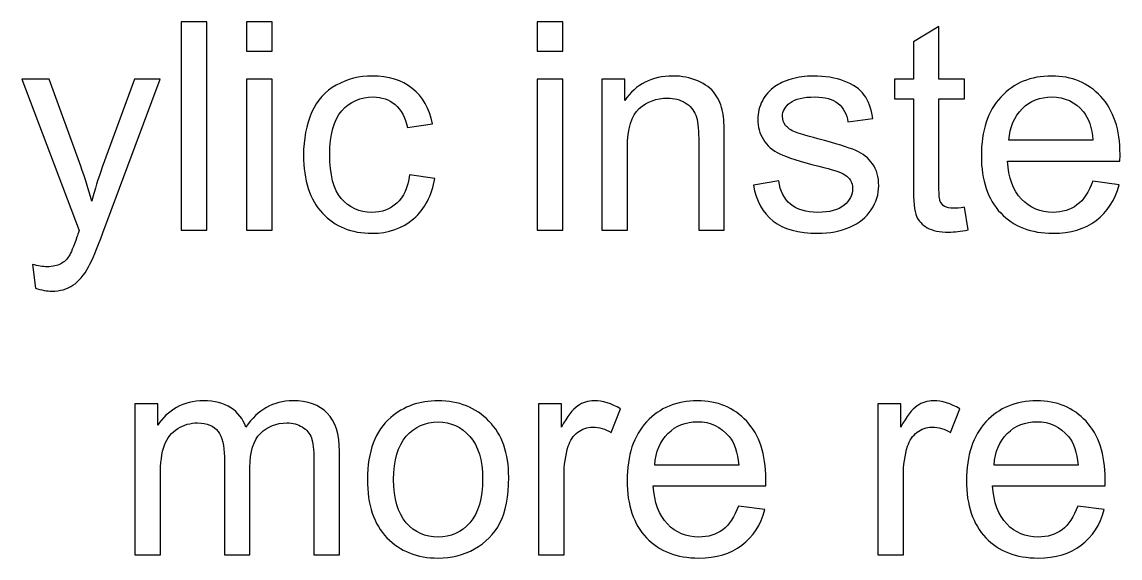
# Model space of a CAD drawing. Header units: centimetres. Extents: x 16 to 194, y -201 to 17.
# Drawn here: x 68.6 to 78.2, y -83.15 to -78.46 of the extents above; entities that cross this region are included whole.
import ezdxf

# ---------------------------------------------------------------- set-up
doc = ezdxf.new("R2010")
doc.units = ezdxf.units.CM
doc.header["$MEASUREMENT"] = 0
doc.layers.add('Layer 1', color=7, linetype='Continuous')

msp = doc.modelspace()

# ---------------------------------------------------------------- linework, layer by layer
at = {"layer": 'Layer 1', "color": 250}
for points, knots in [([(69.99625, -80.28117), (69.99625, -80.28117), (69.99625, -78.46253), (69.99625, -78.46253), (69.99625, -78.46253), (70.21977, -78.46253), (70.21977, -78.46253), (70.21977, -78.46253), (70.21977, -80.28117), (70.21977, -80.28117), (70.21977, -80.28117), (69.99625, -80.28117), (69.99625, -80.28117)], [0, 0, 0, 0, 0.25, 0.25, 0.25, 0.5, 0.5, 0.5, 0.75, 0.75, 0.75, 1, 1, 1, 1]), ([(70.56563, -78.71653), (70.56563, -78.71653), (70.56563, -78.46253), (70.56563, -78.46253), (70.56563, -78.46253), (70.78915, -78.46253), (70.78915, -78.46253), (70.78915, -78.46253), (70.78915, -78.71653), (70.78915, -78.71653), (70.78915, -78.71653), (70.56563, -78.71653), (70.56563, -78.71653)], [0, 0, 0, 0, 0.25, 0.25, 0.25, 0.5, 0.5, 0.5, 0.75, 0.75, 0.75, 1, 1, 1, 1]), ([(73.10563, -78.71653), (73.10563, -78.71653), (73.10563, -78.46253), (73.10563, -78.46253), (73.10563, -78.46253), (73.32915, -78.46253), (73.32915, -78.46253), (73.32915, -78.46253), (73.32915, -78.71653), (73.32915, -78.71653), (73.32915, -78.71653), (73.10563, -78.71653), (73.10563, -78.71653)], [0, 0, 0, 0, 0.25, 0.25, 0.25, 0.5, 0.5, 0.5, 0.75, 0.75, 0.75, 1, 1, 1, 1]), ([(76.83773, -80.08178), (76.83773, -80.08178), (76.86821, -80.27905), (76.86821, -80.27905), (76.80556, -80.29218), (76.74925, -80.29895), (76.70015, -80.29895), (76.61929, -80.29895), (76.55664, -80.28625), (76.51176, -80.26043), (76.46731, -80.2346), (76.43599, -80.20116), (76.41778, -80.15925), (76.39958, -80.11734), (76.39069, -80.02929), (76.39069, -79.89509), (76.39069, -79.89509), (76.39069, -79.13563), (76.39069, -79.13563), (76.39069, -79.13563), (76.22559, -79.13563), (76.22559, -79.13563), (76.22559, -79.13563), (76.22559, -78.96291), (76.22559, -78.96291), (76.22559, -78.96291), (76.39069, -78.96291), (76.39069, -78.96291), (76.39069, -78.96291), (76.39069, -78.63694), (76.39069, -78.63694), (76.39069, -78.63694), (76.61421, -78.50275), (76.61421, -78.50275), (76.61421, -78.50275), (76.61421, -78.96291), (76.61421, -78.96291), (76.61421, -78.96291), (76.83773, -78.96291), (76.83773, -78.96291), (76.83773, -78.96291), (76.83773, -79.13563), (76.83773, -79.13563), (76.83773, -79.13563), (76.61421, -79.13563), (76.61421, -79.13563), (76.61421, -79.13563), (76.61421, -79.90779), (76.61421, -79.90779), (76.61421, -79.97171), (76.61802, -80.01278), (76.62606, -80.03098), (76.63368, -80.04918), (76.64638, -80.06358), (76.66416, -80.07458), (76.68194, -80.08517), (76.70734, -80.09067), (76.74036, -80.09067), (76.76492, -80.09067), (76.79751, -80.08771), (76.83773, -80.08178)], [0, 0, 0, 0, 0.05, 0.05, 0.05, 0.1, 0.1, 0.1, 0.15, 0.15, 0.15, 0.2, 0.2, 0.2, 0.25, 0.25, 0.25, 0.3, 0.3, 0.3, 0.35, 0.35, 0.35, 0.4, 0.4, 0.4, 0.45, 0.45, 0.45, 0.5, 0.5, 0.5, 0.55, 0.55, 0.55, 0.6, 0.6, 0.6, 0.65, 0.65, 0.65, 0.7, 0.7, 0.7, 0.75, 0.75, 0.75, 0.8, 0.8, 0.8, 0.85, 0.85, 0.85, 0.9, 0.9, 0.9, 0.95, 0.95, 0.95, 1, 1, 1, 1]), ([(71.99099, -79.79857), (71.99099, -79.79857), (72.20943, -79.82905), (72.20943, -79.82905), (72.1853, -79.97933), (72.12434, -80.0966), (72.0257, -80.18169), (71.92707, -80.26678), (71.80557, -80.30911), (71.66206, -80.30911), (71.48214, -80.30911), (71.33736, -80.25027), (71.22814, -80.13258), (71.1185, -80.01489), (71.06389, -79.84641), (71.06389, -79.62712), (71.06389, -79.48488), (71.0876, -79.36084), (71.13459, -79.25416), (71.18158, -79.14791), (71.25312, -79.0679), (71.34964, -79.01498), (71.44574, -78.96164), (71.5503, -78.93497), (71.66375, -78.93497), (71.80642, -78.93497), (71.92368, -78.97095), (72.01427, -79.04334), (72.10529, -79.11573), (72.16371, -79.2186), (72.18911, -79.35153), (72.18911, -79.35153), (71.97321, -79.38455), (71.97321, -79.38455), (71.95247, -79.29607), (71.91606, -79.22961), (71.86314, -79.18474), (71.81065, -79.14029), (71.74715, -79.11785), (71.67264, -79.11785), (71.56004, -79.11785), (71.4686, -79.15807), (71.3979, -79.2385), (71.32763, -79.31936), (71.29249, -79.44636), (71.29249, -79.62077), (71.29249, -79.79772), (71.32636, -79.92599), (71.39409, -80.006), (71.46225, -80.08601), (71.55072, -80.12623), (71.65952, -80.12623), (71.74757, -80.12623), (71.82081, -80.09956), (71.87923, -80.0458), (71.93807, -79.99246), (71.97533, -79.90991), (71.99099, -79.79857)], [0, 0, 0, 0, 0.0526316, 0.0526316, 0.0526316, 0.1052632, 0.1052632, 0.1052632, 0.1578947, 0.1578947, 0.1578947, 0.2105263, 0.2105263, 0.2105263, 0.2631579, 0.2631579, 0.2631579, 0.3157895, 0.3157895, 0.3157895, 0.3684211, 0.3684211, 0.3684211, 0.4210526, 0.4210526, 0.4210526, 0.4736842, 0.4736842, 0.4736842, 0.5263158, 0.5263158, 0.5263158, 0.5789474, 0.5789474, 0.5789474, 0.6315789, 0.6315789, 0.6315789, 0.6842105, 0.6842105, 0.6842105, 0.7368421, 0.7368421, 0.7368421, 0.7894737, 0.7894737, 0.7894737, 0.8421053, 0.8421053, 0.8421053, 0.8947368, 0.8947368, 0.8947368, 0.9473684, 0.9473684, 0.9473684, 1, 1, 1, 1]), ([(73.66993, -80.28117), (73.66993, -80.28117), (73.66993, -78.96291), (73.66993, -78.96291), (73.66993, -78.96291), (73.87059, -78.96291), (73.87059, -78.96291), (73.87059, -78.96291), (73.87059, -79.15002), (73.87059, -79.15002), (73.96711, -79.00651), (74.10681, -78.93497), (74.28927, -78.93497), (74.36885, -78.93497), (74.44167, -78.94936), (74.50813, -78.97773), (74.57459, -79.00609), (74.62455, -79.04377), (74.65757, -79.08991), (74.69059, -79.13605), (74.71387, -79.19109), (74.72699, -79.25459), (74.73504, -79.29607), (74.73927, -79.36846), (74.73927, -79.47176), (74.73927, -79.47176), (74.73927, -80.28117), (74.73927, -80.28117), (74.73927, -80.28117), (74.51575, -80.28117), (74.51575, -80.28117), (74.51575, -80.28117), (74.51575, -79.48022), (74.51575, -79.48022), (74.51575, -79.38921), (74.50728, -79.32105), (74.48993, -79.27618), (74.47257, -79.2313), (74.44167, -79.19532), (74.39764, -79.16823), (74.35361, -79.14156), (74.30154, -79.12801), (74.24228, -79.12801), (74.14745, -79.12801), (74.06575, -79.15807), (73.99674, -79.2186), (73.92774, -79.27872), (73.89345, -79.39344), (73.89345, -79.56193), (73.89345, -79.56193), (73.89345, -80.28117), (73.89345, -80.28117), (73.89345, -80.28117), (73.66993, -80.28117), (73.66993, -80.28117)], [0, 0, 0, 0, 0.0555556, 0.0555556, 0.0555556, 0.1111111, 0.1111111, 0.1111111, 0.1666667, 0.1666667, 0.1666667, 0.2222222, 0.2222222, 0.2222222, 0.2777778, 0.2777778, 0.2777778, 0.3333333, 0.3333333, 0.3333333, 0.3888889, 0.3888889, 0.3888889, 0.4444444, 0.4444444, 0.4444444, 0.5, 0.5, 0.5, 0.5555556, 0.5555556, 0.5555556, 0.6111111, 0.6111111, 0.6111111, 0.6666667, 0.6666667, 0.6666667, 0.7222222, 0.7222222, 0.7222222, 0.7777778, 0.7777778, 0.7777778, 0.8333333, 0.8333333, 0.8333333, 0.8888889, 0.8888889, 0.8888889, 0.9444444, 0.9444444, 0.9444444, 1, 1, 1, 1]), ([(74.99369, -79.88747), (74.99369, -79.88747), (75.21467, -79.85191), (75.21467, -79.85191), (75.22695, -79.94039), (75.26166, -80.00812), (75.31839, -80.05553), (75.37511, -80.10252), (75.4547, -80.12623), (75.5563, -80.12623), (75.65917, -80.12623), (75.73537, -80.10549), (75.78532, -80.06358), (75.83485, -80.02209), (75.85983, -79.97298), (75.85983, -79.91668), (75.85983, -79.8663), (75.83739, -79.82651), (75.79294, -79.79772), (75.76162, -79.77783), (75.68542, -79.75285), (75.56434, -79.72195), (75.40094, -79.68088), (75.28791, -79.64532), (75.22441, -79.61527), (75.16133, -79.58479), (75.11349, -79.5433), (75.0809, -79.48996), (75.0483, -79.43704), (75.03179, -79.3782), (75.03179, -79.31385), (75.03179, -79.25501), (75.04534, -79.20082), (75.07201, -79.15087), (75.0991, -79.10092), (75.13551, -79.05943), (75.18165, -79.02641), (75.21636, -79.00101), (75.26378, -78.97942), (75.32347, -78.96164), (75.38358, -78.94386), (75.4475, -78.93497), (75.51608, -78.93497), (75.61938, -78.93497), (75.70997, -78.94979), (75.78786, -78.97984), (75.86618, -79.00948), (75.92375, -79.05012), (75.96101, -79.10092), (75.99784, -79.15214), (76.02366, -79.2203), (76.03763, -79.30581), (76.03763, -79.30581), (75.81919, -79.33629), (75.81919, -79.33629), (75.80945, -79.26771), (75.78067, -79.21395), (75.73325, -79.17542), (75.68584, -79.1369), (75.61895, -79.11785), (75.53217, -79.11785), (75.43015, -79.11785), (75.35691, -79.13478), (75.31331, -79.16865), (75.2697, -79.20252), (75.24769, -79.24231), (75.24769, -79.28761), (75.24769, -79.31639), (75.25658, -79.34264), (75.27478, -79.36592), (75.29299, -79.38963), (75.32135, -79.40953), (75.3603, -79.42519), (75.38273, -79.43366), (75.44793, -79.45271), (75.55715, -79.48234), (75.71463, -79.52425), (75.82469, -79.55896), (75.88735, -79.58563), (75.95, -79.6123), (75.99911, -79.65167), (76.03467, -79.70247), (76.07065, -79.7537), (76.08843, -79.8172), (76.08843, -79.8934), (76.08843, -79.96748), (76.06684, -80.03733), (76.02324, -80.10295), (75.97963, -80.16856), (75.91698, -80.21936), (75.83528, -80.25535), (75.75315, -80.29133), (75.66044, -80.30911), (75.55715, -80.30911), (75.38612, -80.30911), (75.25531, -80.27355), (75.16556, -80.20285), (75.07582, -80.13173), (75.01867, -80.02675), (74.99369, -79.88747)], [0, 0, 0, 0, 0.030303, 0.030303, 0.030303, 0.0606061, 0.0606061, 0.0606061, 0.0909091, 0.0909091, 0.0909091, 0.1212121, 0.1212121, 0.1212121, 0.1515152, 0.1515152, 0.1515152, 0.1818182, 0.1818182, 0.1818182, 0.2121212, 0.2121212, 0.2121212, 0.2424242, 0.2424242, 0.2424242, 0.2727273, 0.2727273, 0.2727273, 0.3030303, 0.3030303, 0.3030303, 0.3333333, 0.3333333, 0.3333333, 0.3636364, 0.3636364, 0.3636364, 0.3939394, 0.3939394, 0.3939394, 0.4242424, 0.4242424, 0.4242424, 0.4545455, 0.4545455, 0.4545455, 0.4848485, 0.4848485, 0.4848485, 0.5151515, 0.5151515, 0.5151515, 0.5454545, 0.5454545, 0.5454545, 0.5757576, 0.5757576, 0.5757576, 0.6060606, 0.6060606, 0.6060606, 0.6363636, 0.6363636, 0.6363636, 0.6666667, 0.6666667, 0.6666667, 0.6969697, 0.6969697, 0.6969697, 0.7272727, 0.7272727, 0.7272727, 0.7575758, 0.7575758, 0.7575758, 0.7878788, 0.7878788, 0.7878788, 0.8181818, 0.8181818, 0.8181818, 0.8484848, 0.8484848, 0.8484848, 0.8787879, 0.8787879, 0.8787879, 0.9090909, 0.9090909, 0.9090909, 0.9393939, 0.9393939, 0.9393939, 0.969697, 0.969697, 0.969697, 1, 1, 1, 1]), ([(77.95745, -79.85445), (77.95745, -79.85445), (78.18859, -79.88493), (78.18859, -79.88493), (78.15261, -80.01913), (78.0853, -80.12369), (77.98708, -80.19777), (77.88887, -80.27186), (77.76356, -80.30911), (77.61074, -80.30911), (77.41855, -80.30911), (77.26615, -80.24984), (77.15354, -80.13131), (77.04093, -80.0132), (76.98463, -79.84683), (76.98463, -79.63305), (76.98463, -79.41207), (77.04136, -79.24019), (77.15523, -79.11827), (77.26911, -78.99593), (77.41685, -78.93497), (77.59846, -78.93497), (77.77415, -78.93497), (77.91766, -78.99466), (78.02899, -79.11446), (78.14033, -79.23427), (78.19621, -79.40275), (78.19621, -79.61992), (78.19621, -79.63305), (78.19579, -79.65294), (78.19494, -79.67919), (78.19494, -79.67919), (77.21323, -79.67919), (77.21323, -79.67919), (77.2217, -79.82355), (77.26234, -79.93446), (77.336, -80.01108), (77.40923, -80.08771), (77.5011, -80.12623), (77.61074, -80.12623), (77.69244, -80.12623), (77.76229, -80.10464), (77.81987, -80.06146), (77.87786, -80.01828), (77.92358, -79.94928), (77.95745, -79.85445)], [0, 0, 0, 0, 0.0666667, 0.0666667, 0.0666667, 0.1333333, 0.1333333, 0.1333333, 0.2, 0.2, 0.2, 0.2666667, 0.2666667, 0.2666667, 0.3333333, 0.3333333, 0.3333333, 0.4, 0.4, 0.4, 0.4666667, 0.4666667, 0.4666667, 0.5333333, 0.5333333, 0.5333333, 0.6, 0.6, 0.6, 0.6666667, 0.6666667, 0.6666667, 0.7333333, 0.7333333, 0.7333333, 0.8, 0.8, 0.8, 0.8666667, 0.8666667, 0.8666667, 0.9333333, 0.9333333, 0.9333333, 1, 1, 1, 1]), ([(68.72117, -80.7879), (68.72117, -80.7879), (68.69577, -80.58131), (68.69577, -80.58131), (68.74488, -80.59444), (68.78721, -80.60121), (68.82362, -80.60121), (68.87357, -80.60121), (68.91336, -80.59274), (68.943, -80.57623), (68.97305, -80.55972), (68.99761, -80.53644), (69.01666, -80.50681), (69.03063, -80.48437), (69.05349, -80.42891), (69.08481, -80.34001), (69.08905, -80.32774), (69.0954, -80.30953), (69.10471, -80.2854), (69.10471, -80.2854), (68.60433, -78.96291), (68.60433, -78.96291), (68.60433, -78.96291), (68.84309, -78.96291), (68.84309, -78.96291), (68.84309, -78.96291), (69.11826, -79.72406), (69.11826, -79.72406), (69.15424, -79.82016), (69.18599, -79.92176), (69.21435, -80.02844), (69.24018, -79.92811), (69.27066, -79.82905), (69.30622, -79.73168), (69.30622, -79.73168), (69.58731, -78.96291), (69.58731, -78.96291), (69.58731, -78.96291), (69.81041, -78.96291), (69.81041, -78.96291), (69.81041, -78.96291), (69.31214, -80.30403), (69.31214, -80.30403), (69.25838, -80.44839), (69.21647, -80.54745), (69.18641, -80.60206), (69.14662, -80.67529), (69.1009, -80.72906), (69.04968, -80.76335), (68.99803, -80.79764), (68.93665, -80.81457), (68.86553, -80.81457), (68.82235, -80.81457), (68.77409, -80.80568), (68.72117, -80.7879)], [0, 0, 0, 0, 0.0555556, 0.0555556, 0.0555556, 0.1111111, 0.1111111, 0.1111111, 0.1666667, 0.1666667, 0.1666667, 0.2222222, 0.2222222, 0.2222222, 0.2777778, 0.2777778, 0.2777778, 0.3333333, 0.3333333, 0.3333333, 0.3888889, 0.3888889, 0.3888889, 0.4444444, 0.4444444, 0.4444444, 0.5, 0.5, 0.5, 0.5555556, 0.5555556, 0.5555556, 0.6111111, 0.6111111, 0.6111111, 0.6666667, 0.6666667, 0.6666667, 0.7222222, 0.7222222, 0.7222222, 0.7777778, 0.7777778, 0.7777778, 0.8333333, 0.8333333, 0.8333333, 0.8888889, 0.8888889, 0.8888889, 0.9444444, 0.9444444, 0.9444444, 1, 1, 1, 1]), ([(70.56563, -80.28117), (70.56563, -80.28117), (70.56563, -78.96291), (70.56563, -78.96291), (70.56563, -78.96291), (70.78915, -78.96291), (70.78915, -78.96291), (70.78915, -78.96291), (70.78915, -80.28117), (70.78915, -80.28117), (70.78915, -80.28117), (70.56563, -80.28117), (70.56563, -80.28117)], [0, 0, 0, 0, 0.25, 0.25, 0.25, 0.5, 0.5, 0.5, 0.75, 0.75, 0.75, 1, 1, 1, 1]), ([(73.10563, -80.28117), (73.10563, -80.28117), (73.10563, -78.96291), (73.10563, -78.96291), (73.10563, -78.96291), (73.32915, -78.96291), (73.32915, -78.96291), (73.32915, -78.96291), (73.32915, -80.28117), (73.32915, -80.28117), (73.32915, -80.28117), (73.10563, -80.28117), (73.10563, -80.28117)], [0, 0, 0, 0, 0.25, 0.25, 0.25, 0.5, 0.5, 0.5, 0.75, 0.75, 0.75, 1, 1, 1, 1]), ([(77.22593, -79.49631), (77.22593, -79.49631), (77.95999, -79.49631), (77.95999, -79.49631), (77.95025, -79.3854), (77.92189, -79.30242), (77.87575, -79.24697), (77.80505, -79.16103), (77.71276, -79.11785), (77.59973, -79.11785), (77.49729, -79.11785), (77.41135, -79.15214), (77.3415, -79.22072), (77.27207, -79.2893), (77.23355, -79.38116), (77.22593, -79.49631)], [0, 0, 0, 0, 0.2, 0.2, 0.2, 0.4, 0.4, 0.4, 0.6, 0.6, 0.6, 0.8, 0.8, 0.8, 1, 1, 1, 1]), ([(69.58983, -83.11878), (69.58983, -83.11878), (69.58983, -81.80052), (69.58983, -81.80052), (69.58983, -81.80052), (69.79049, -81.80052), (69.79049, -81.80052), (69.79049, -81.80052), (69.79049, -81.98679), (69.79049, -81.98679), (69.83155, -81.92244), (69.88659, -81.87037), (69.95517, -81.83142), (70.02375, -81.79205), (70.10164, -81.77258), (70.18927, -81.77258), (70.28664, -81.77258), (70.36665, -81.7929), (70.42888, -81.83312), (70.49111, -81.87376), (70.53513, -81.93006), (70.56053, -82.00287), (70.66552, -81.8492), (70.80141, -81.77258), (70.96905, -81.77258), (71.10028, -81.77258), (71.20146, -81.80856), (71.27173, -81.88095), (71.34243, -81.95334), (71.37799, -82.06468), (71.37799, -82.21496), (71.37799, -82.21496), (71.37799, -83.11878), (71.37799, -83.11878), (71.37799, -83.11878), (71.15447, -83.11878), (71.15447, -83.11878), (71.15447, -83.11878), (71.15447, -82.28905), (71.15447, -82.28905), (71.15447, -82.20015), (71.14685, -82.1358), (71.13246, -82.09643), (71.11806, -82.05706), (71.09182, -82.02573), (71.05329, -82.0016), (71.01519, -81.97747), (70.97032, -81.96562), (70.9191, -81.96562), (70.82596, -81.96562), (70.74892, -81.99652), (70.68753, -82.05791), (70.62615, -82.11971), (70.59567, -82.21835), (70.59567, -82.35382), (70.59567, -82.35382), (70.59567, -83.11878), (70.59567, -83.11878), (70.59567, -83.11878), (70.37215, -83.11878), (70.37215, -83.11878), (70.37215, -83.11878), (70.37215, -82.26322), (70.37215, -82.26322), (70.37215, -82.16416), (70.35395, -82.08966), (70.31754, -82.04013), (70.28113, -81.9906), (70.22144, -81.96562), (70.13889, -81.96562), (70.07624, -81.96562), (70.01824, -81.98213), (69.9649, -82.01515), (69.91156, -82.04817), (69.87304, -82.09643), (69.84891, -82.16035), (69.8252, -82.22385), (69.81335, -82.31572), (69.81335, -82.43552), (69.81335, -82.43552), (69.81335, -83.11878), (69.81335, -83.11878), (69.81335, -83.11878), (69.58983, -83.11878), (69.58983, -83.11878)], [0, 0, 0, 0, 0.0357143, 0.0357143, 0.0357143, 0.0714286, 0.0714286, 0.0714286, 0.1071429, 0.1071429, 0.1071429, 0.1428571, 0.1428571, 0.1428571, 0.1785714, 0.1785714, 0.1785714, 0.2142857, 0.2142857, 0.2142857, 0.25, 0.25, 0.25, 0.2857143, 0.2857143, 0.2857143, 0.3214286, 0.3214286, 0.3214286, 0.3571429, 0.3571429, 0.3571429, 0.3928571, 0.3928571, 0.3928571, 0.4285714, 0.4285714, 0.4285714, 0.4642857, 0.4642857, 0.4642857, 0.5, 0.5, 0.5, 0.5357143, 0.5357143, 0.5357143, 0.5714286, 0.5714286, 0.5714286, 0.6071429, 0.6071429, 0.6071429, 0.6428571, 0.6428571, 0.6428571, 0.6785714, 0.6785714, 0.6785714, 0.7142857, 0.7142857, 0.7142857, 0.75, 0.75, 0.75, 0.7857143, 0.7857143, 0.7857143, 0.8214286, 0.8214286, 0.8214286, 0.8571429, 0.8571429, 0.8571429, 0.8928571, 0.8928571, 0.8928571, 0.9285714, 0.9285714, 0.9285714, 0.9642857, 0.9642857, 0.9642857, 1, 1, 1, 1]), ([(71.62183, -82.45965), (71.62183, -82.21623), (71.68956, -82.03589), (71.82545, -81.91863), (71.93848, -81.82126), (72.07691, -81.77258), (72.2399, -81.77258), (72.42066, -81.77258), (72.56883, -81.83185), (72.68397, -81.95038), (72.7987, -82.06849), (72.85627, -82.23232), (72.85627, -82.44102), (72.85627, -82.61036), (72.83087, -82.74328), (72.78007, -82.84023), (72.72927, -82.93717), (72.65519, -83.01252), (72.55782, -83.06629), (72.46088, -83.12005), (72.35462, -83.14672), (72.2399, -83.14672), (72.05532, -83.14672), (71.90631, -83.08788), (71.79243, -82.96977), (71.67856, -82.85166), (71.62183, -82.68148), (71.62183, -82.45965)], [0, 0, 0, 0, 0.1111111, 0.1111111, 0.1111111, 0.2222222, 0.2222222, 0.2222222, 0.3333333, 0.3333333, 0.3333333, 0.4444444, 0.4444444, 0.4444444, 0.5555556, 0.5555556, 0.5555556, 0.6666667, 0.6666667, 0.6666667, 0.7777778, 0.7777778, 0.7777778, 0.8888889, 0.8888889, 0.8888889, 1, 1, 1, 1]), ([(73.11577, -83.11878), (73.11577, -83.11878), (73.11577, -81.80052), (73.11577, -81.80052), (73.11577, -81.80052), (73.31643, -81.80052), (73.31643, -81.80052), (73.31643, -81.80052), (73.31643, -82.00245), (73.31643, -82.00245), (73.36765, -81.90889), (73.41507, -81.84709), (73.45867, -81.81745), (73.50227, -81.7874), (73.55011, -81.77258), (73.60218, -81.77258), (73.67753, -81.77258), (73.75416, -81.79629), (73.83205, -81.84328), (73.83205, -81.84328), (73.75246, -82.04944), (73.75246, -82.04944), (73.69828, -82.01896), (73.64409, -82.00372), (73.5899, -82.00372), (73.54122, -82.00372), (73.49762, -82.01854), (73.45909, -82.04775), (73.42057, -82.07696), (73.39305, -82.1176), (73.37654, -82.16967), (73.35157, -82.24883), (73.33929, -82.33561), (73.33929, -82.43002), (73.33929, -82.43002), (73.33929, -83.11878), (73.33929, -83.11878), (73.33929, -83.11878), (73.11577, -83.11878), (73.11577, -83.11878)], [0, 0, 0, 0, 0.0769231, 0.0769231, 0.0769231, 0.1538462, 0.1538462, 0.1538462, 0.2307692, 0.2307692, 0.2307692, 0.3076923, 0.3076923, 0.3076923, 0.3846154, 0.3846154, 0.3846154, 0.4615385, 0.4615385, 0.4615385, 0.5384615, 0.5384615, 0.5384615, 0.6153846, 0.6153846, 0.6153846, 0.6923077, 0.6923077, 0.6923077, 0.7692308, 0.7692308, 0.7692308, 0.8461538, 0.8461538, 0.8461538, 0.9230769, 0.9230769, 0.9230769, 1, 1, 1, 1]), ([(74.86329, -82.69206), (74.86329, -82.69206), (75.09443, -82.72254), (75.09443, -82.72254), (75.05845, -82.85674), (74.99114, -82.9613), (74.89292, -83.03538), (74.79471, -83.10947), (74.6694, -83.14672), (74.51658, -83.14672), (74.32439, -83.14672), (74.17199, -83.08745), (74.05938, -82.96892), (73.94677, -82.85081), (73.89047, -82.68444), (73.89047, -82.47066), (73.89047, -82.24968), (73.9472, -82.0778), (74.06107, -81.95588), (74.17495, -81.83354), (74.32269, -81.77258), (74.5043, -81.77258), (74.67999, -81.77258), (74.8235, -81.83227), (74.93483, -81.95207), (75.04617, -82.07188), (75.10205, -82.24036), (75.10205, -82.45753), (75.10205, -82.47066), (75.10163, -82.49055), (75.10078, -82.5168), (75.10078, -82.5168), (74.11907, -82.5168), (74.11907, -82.5168), (74.12754, -82.66116), (74.16818, -82.77207), (74.24184, -82.84869), (74.31507, -82.92532), (74.40694, -82.96384), (74.51658, -82.96384), (74.59828, -82.96384), (74.66813, -82.94225), (74.72571, -82.89907), (74.7837, -82.85589), (74.82942, -82.78689), (74.86329, -82.69206)], [0, 0, 0, 0, 0.0666667, 0.0666667, 0.0666667, 0.1333333, 0.1333333, 0.1333333, 0.2, 0.2, 0.2, 0.2666667, 0.2666667, 0.2666667, 0.3333333, 0.3333333, 0.3333333, 0.4, 0.4, 0.4, 0.4666667, 0.4666667, 0.4666667, 0.5333333, 0.5333333, 0.5333333, 0.6, 0.6, 0.6, 0.6666667, 0.6666667, 0.6666667, 0.7333333, 0.7333333, 0.7333333, 0.8, 0.8, 0.8, 0.8666667, 0.8666667, 0.8666667, 0.9333333, 0.9333333, 0.9333333, 1, 1, 1, 1]), ([(76.07995, -83.11878), (76.07995, -83.11878), (76.07995, -81.80052), (76.07995, -81.80052), (76.07995, -81.80052), (76.28061, -81.80052), (76.28061, -81.80052), (76.28061, -81.80052), (76.28061, -82.00245), (76.28061, -82.00245), (76.33183, -81.90889), (76.37925, -81.84709), (76.42285, -81.81745), (76.46645, -81.7874), (76.51429, -81.77258), (76.56636, -81.77258), (76.64171, -81.77258), (76.71834, -81.79629), (76.79623, -81.84328), (76.79623, -81.84328), (76.71664, -82.04944), (76.71664, -82.04944), (76.66246, -82.01896), (76.60827, -82.00372), (76.55408, -82.00372), (76.5054, -82.00372), (76.4618, -82.01854), (76.42327, -82.04775), (76.38475, -82.07696), (76.35723, -82.1176), (76.34072, -82.16967), (76.31575, -82.24883), (76.30347, -82.33561), (76.30347, -82.43002), (76.30347, -82.43002), (76.30347, -83.11878), (76.30347, -83.11878), (76.30347, -83.11878), (76.07995, -83.11878), (76.07995, -83.11878)], [0, 0, 0, 0, 0.0769231, 0.0769231, 0.0769231, 0.1538462, 0.1538462, 0.1538462, 0.2307692, 0.2307692, 0.2307692, 0.3076923, 0.3076923, 0.3076923, 0.3846154, 0.3846154, 0.3846154, 0.4615385, 0.4615385, 0.4615385, 0.5384615, 0.5384615, 0.5384615, 0.6153846, 0.6153846, 0.6153846, 0.6923077, 0.6923077, 0.6923077, 0.7692308, 0.7692308, 0.7692308, 0.8461538, 0.8461538, 0.8461538, 0.9230769, 0.9230769, 0.9230769, 1, 1, 1, 1]), ([(77.82747, -82.69206), (77.82747, -82.69206), (78.05861, -82.72254), (78.05861, -82.72254), (78.02263, -82.85674), (77.95532, -82.9613), (77.8571, -83.03538), (77.75889, -83.10947), (77.63358, -83.14672), (77.48076, -83.14672), (77.28857, -83.14672), (77.13617, -83.08745), (77.02356, -82.96892), (76.91095, -82.85081), (76.85465, -82.68444), (76.85465, -82.47066), (76.85465, -82.24968), (76.91138, -82.0778), (77.02525, -81.95588), (77.13913, -81.83354), (77.28687, -81.77258), (77.46848, -81.77258), (77.64417, -81.77258), (77.78768, -81.83227), (77.89901, -81.95207), (78.01035, -82.07188), (78.06623, -82.24036), (78.06623, -82.45753), (78.06623, -82.47066), (78.06581, -82.49055), (78.06496, -82.5168), (78.06496, -82.5168), (77.08325, -82.5168), (77.08325, -82.5168), (77.09172, -82.66116), (77.13236, -82.77207), (77.20602, -82.84869), (77.27925, -82.92532), (77.37112, -82.96384), (77.48076, -82.96384), (77.56246, -82.96384), (77.63231, -82.94225), (77.68989, -82.89907), (77.74788, -82.85589), (77.7936, -82.78689), (77.82747, -82.69206)], [0, 0, 0, 0, 0.0666667, 0.0666667, 0.0666667, 0.1333333, 0.1333333, 0.1333333, 0.2, 0.2, 0.2, 0.2666667, 0.2666667, 0.2666667, 0.3333333, 0.3333333, 0.3333333, 0.4, 0.4, 0.4, 0.4666667, 0.4666667, 0.4666667, 0.5333333, 0.5333333, 0.5333333, 0.6, 0.6, 0.6, 0.6666667, 0.6666667, 0.6666667, 0.7333333, 0.7333333, 0.7333333, 0.8, 0.8, 0.8, 0.8666667, 0.8666667, 0.8666667, 0.9333333, 0.9333333, 0.9333333, 1, 1, 1, 1]), ([(71.85043, -82.46007), (71.85043, -82.62856), (71.88726, -82.75471), (71.96092, -82.83811), (72.035, -82.92193), (72.12771, -82.96384), (72.2399, -82.96384), (72.35081, -82.96384), (72.4431, -82.92193), (72.51718, -82.83769), (72.59084, -82.75344), (72.62767, -82.62517), (72.62767, -82.45288), (72.62767, -82.29032), (72.59042, -82.16713), (72.51633, -82.08373), (72.44225, -81.99991), (72.34996, -81.958), (72.2399, -81.958), (72.12771, -81.958), (72.035, -81.99949), (71.96092, -82.08288), (71.88726, -82.16628), (71.85043, -82.29201), (71.85043, -82.46007)], [0, 0, 0, 0, 0.125, 0.125, 0.125, 0.25, 0.25, 0.25, 0.375, 0.375, 0.375, 0.5, 0.5, 0.5, 0.625, 0.625, 0.625, 0.75, 0.75, 0.75, 0.875, 0.875, 0.875, 1, 1, 1, 1]), ([(74.13177, -82.33392), (74.13177, -82.33392), (74.86583, -82.33392), (74.86583, -82.33392), (74.85609, -82.22301), (74.82773, -82.14003), (74.78159, -82.08458), (74.71089, -81.99864), (74.6186, -81.95546), (74.50557, -81.95546), (74.40313, -81.95546), (74.31719, -81.98975), (74.24734, -82.05833), (74.17791, -82.12691), (74.13939, -82.21877), (74.13177, -82.33392)], [0, 0, 0, 0, 0.2, 0.2, 0.2, 0.4, 0.4, 0.4, 0.6, 0.6, 0.6, 0.8, 0.8, 0.8, 1, 1, 1, 1]), ([(77.09595, -82.33392), (77.09595, -82.33392), (77.83001, -82.33392), (77.83001, -82.33392), (77.82027, -82.22301), (77.79191, -82.14003), (77.74577, -82.08458), (77.67507, -81.99864), (77.58278, -81.95546), (77.46975, -81.95546), (77.36731, -81.95546), (77.28137, -81.98975), (77.21152, -82.05833), (77.14209, -82.12691), (77.10357, -82.21877), (77.09595, -82.33392)], [0, 0, 0, 0, 0.2, 0.2, 0.2, 0.4, 0.4, 0.4, 0.6, 0.6, 0.6, 0.8, 0.8, 0.8, 1, 1, 1, 1])]:
    msp.add_open_spline(points, degree=3, knots=knots, dxfattribs=at)

doc.saveas('drawing.dxf')
